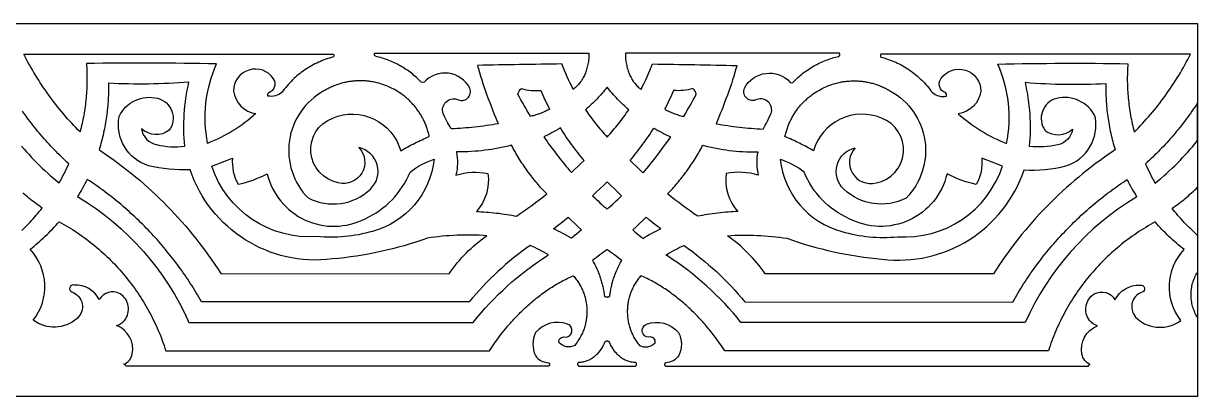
# Model space of a CAD drawing. Extents: x -604 to 604, y -95 to 95.
# Drawn here: x 3 to 604, y -95 to 95 of the extents above; entities that cross this region are included whole.
import ezdxf

# ---------------------------------------------------------------- set-up
doc = ezdxf.new("R2010")
doc.units = 0
doc.layers.get('0').update_dxf_attribs({"linetype": 'CONTINUOUS'})
doc.layers.add('LAYER_1', color=18, linetype='CONTINUOUS')

msp = doc.modelspace()

# ---------------------------------------------------------------- linework, layer by layer
msp.add_lwpolyline([(-603.57, 95.33), (603.55, 95.33), (603.55, -95.33), (-603.57, -95.33)], close=True)
at = {"layer": 'LAYER_1'}
for points in [[(122.28, 49.24, -0.088053), (97.58, 34.07, -0.155241), (102.1, 74.63, 0.01032), (35.64, 74.87), (35.71, 73.76), (35.77, 72.65), (35.82, 71.54), (35.86, 70.43), (35.89, 69.32), (35.9, 68.21), (35.9, 67.11), (35.89, 66), (35.87, 64.9), (35.84, 63.79), (35.8, 62.69), (35.75, 61.59), (35.68, 60.49), (35.61, 59.39), (35.52, 58.29), (35.42, 57.19), (35.31, 56.1), (35.19, 55), (35.06, 53.91), (34.91, 52.82), (34.76, 51.74), (34.59, 50.65), (34.42, 49.57), (34.23, 48.49), (34.03, 47.41), (33.82, 46.33), (33.6, 45.26), (33.37, 44.19), (33.13, 43.12), (32.88, 42.05), (32.61, 40.99), (32.34, 39.93), (31.25, 41.02), (30.18, 42.13), (29.12, 43.25), (28.07, 44.37), (27.03, 45.51), (26.01, 46.66), (24.99, 47.81), (23.99, 48.98), (23, 50.16), (22.02, 51.34), (21.05, 52.54), (20.1, 53.75), (19.15, 54.96), (18.22, 56.19), (17.3, 57.42), (16.39, 58.66), (15.5, 59.92), (14.62, 61.18), (13.74, 62.45), (12.89, 63.73), (12.04, 65.01), (11.21, 66.31), (10.39, 67.61), (9.58, 68.93), (8.79, 70.25), (8.01, 71.58), (7.24, 72.92), (6.48, 74.26), (5.74, 75.62), (5.01, 76.98), (4.3, 78.35), (3.6, 79.73), (161.88, 79.7, -0.292683), (161.88, 78.22), (160.9, 77.96), (159.93, 77.68), (158.97, 77.38), (158.01, 77.05), (157.06, 76.71), (156.12, 76.34), (155.19, 75.96), (154.26, 75.55), (153.35, 75.13), (152.44, 74.68), (151.55, 74.21), (150.66, 73.73), (149.79, 73.23), (148.93, 72.7), (148.08, 72.16), (147.24, 71.6), (146.41, 71.02), (145.59, 70.42), (144.79, 69.81), (144, 69.17), (143.22, 68.52), (142.46, 67.85), (141.71, 67.16), (140.97, 66.46), (140.25, 65.73), (139.55, 64.99), (138.86, 64.24), (138.18, 63.46), (137.52, 62.67), (136.88, 61.87), (136.26, 61.04), (135.65, 60.2, -0.243115), (128.35, 58.26, -0.267667), (128.79, 60.07, 0.508314), (131.26, 67.09, 0.742591), (110.77, 60.79, 0.333484)], [(284.49, 61.67), (283.67, 63.25), (282.87, 64.85), (282.1, 66.45), (281.35, 68.07), (280.62, 69.7), (279.92, 71.34), (279.24, 72.99), (278.59, 74.65, 0.001633), (235.53, 73.9), (235.77, 73.01), (236.01, 72.1), (236.54, 70.27), (237.1, 68.39), (237.69, 66.49), (238.32, 64.57), (238.97, 62.63), (239.64, 60.69), (240.34, 58.75), (241.05, 56.81), (241.76, 54.89), (242.49, 53), (243.22, 51.13), (243.95, 49.3), (244.67, 47.51), (245.38, 45.77), (246.08, 44.09), (244.6, 43.83), (243.11, 43.59), (241.61, 43.35), (240.12, 43.13), (238.63, 42.92), (237.13, 42.72), (235.63, 42.54), (234.13, 42.36), (232.63, 42.2), (231.12, 42.05), (229.62, 41.92), (228.11, 41.79), (226.61, 41.68), (225.1, 41.58), (223.59, 41.5), (222.08, 41.42), (221.5, 42.44), (220.94, 43.45), (220.41, 44.45), (219.9, 45.44), (218.91, 47.4), (217.94, 49.33, -0.607338), (225.24, 56.56, 0.711749), (231.6, 62.28, 0.521776), (208.21, 65.25, -0.215699), (206.81, 65.27), (206.2, 65.89), (205.59, 66.5), (204.97, 67.1), (204.34, 67.68), (203.7, 68.25), (203.05, 68.81), (202.39, 69.36), (201.72, 69.89), (201.04, 70.41), (200.36, 70.91), (199.66, 71.41), (198.96, 71.89), (198.24, 72.35), (197.53, 72.81), (196.8, 73.24), (196.06, 73.67), (195.32, 74.08), (194.57, 74.48), (193.81, 74.86), (193.05, 75.23), (192.28, 75.59), (191.5, 75.93), (190.72, 76.26), (189.93, 76.57), (189.14, 76.87), (188.34, 77.15), (187.53, 77.42), (186.72, 77.67), (185.91, 77.91), (185.08, 78.13), (184.26, 78.34), (183.43, 78.54), (183.33, 78.6), (183.23, 78.68), (183.15, 78.77), (183.07, 78.86), (183.01, 78.96), (182.95, 79.07), (182.91, 79.18), (182.87, 79.29), (182.85, 79.41), (182.84, 79.53), (182.85, 79.65), (182.86, 79.77), (182.89, 79.89), (182.93, 80), (182.98, 80.12), (183.05, 80.23), (292.51, 80.21), (292.5, 79.46), (292.47, 78.72), (292.43, 77.99), (292.37, 77.27), (292.3, 76.56), (292.2, 75.86), (292.09, 75.16), (291.97, 74.48), (291.83, 73.8), (291.67, 73.14), (291.5, 72.49), (291.31, 71.84), (291.11, 71.21), (290.89, 70.59), (290.66, 69.98), (290.41, 69.38), (290.15, 68.8), (289.87, 68.23), (289.57, 67.67), (289.27, 67.12), (288.94, 66.59), (288.61, 66.07), (288.26, 65.56), (287.89, 65.07), (287.51, 64.59), (287.12, 64.13), (286.72, 63.68), (286.3, 63.25), (285.87, 62.83), (285.42, 62.42), (284.96, 62.04)], [(319.11, 61.66), (319.93, 63.24), (320.73, 64.84), (321.5, 66.45), (322.25, 68.06), (322.98, 69.69), (323.68, 71.33), (324.36, 72.98), (325.02, 74.64, -0.001633), (368.07, 73.87), (367.84, 72.98), (367.59, 72.08), (367.07, 70.24), (366.51, 68.37), (365.91, 66.47), (365.29, 64.54), (364.63, 62.61), (363.96, 60.67), (363.26, 58.72), (362.55, 56.79), (361.83, 54.87), (361.11, 52.97), (360.38, 51.1), (359.65, 49.27), (358.93, 47.49), (358.21, 45.75), (357.51, 44.07), (359, 43.81), (360.49, 43.56), (361.98, 43.33), (363.47, 43.11), (364.97, 42.9), (366.46, 42.7), (367.96, 42.51), (369.46, 42.34), (370.97, 42.18), (372.47, 42.03), (373.97, 41.89), (375.48, 41.77), (376.98, 41.65), (378.49, 41.55), (380, 41.47), (381.51, 41.39), (382.1, 42.41), (382.65, 43.42), (383.18, 44.42), (383.69, 45.41), (384.68, 47.37), (385.66, 49.3, 0.607338), (378.36, 56.53, -0.711749), (372, 62.25, -0.521776), (395.39, 65.22, 0.215699), (396.8, 65.23), (397.4, 65.85), (398.01, 66.46), (398.63, 67.06), (399.26, 67.64), (399.9, 68.21), (400.55, 68.77), (401.21, 69.32), (401.88, 69.85), (402.56, 70.37), (403.25, 70.87), (403.94, 71.37), (404.65, 71.85), (405.36, 72.31), (406.08, 72.76), (406.81, 73.2), (407.54, 73.63), (408.29, 74.04), (409.04, 74.44), (409.79, 74.82), (410.56, 75.19), (411.33, 75.54), (412.1, 75.88), (412.89, 76.21), (413.68, 76.52), (414.47, 76.82), (415.27, 77.1), (416.08, 77.37), (416.89, 77.62), (417.7, 77.86), (418.52, 78.09), (419.35, 78.3), (420.18, 78.49), (420.28, 78.56), (420.38, 78.63), (420.46, 78.72), (420.54, 78.81), (420.6, 78.91), (420.66, 79.02), (420.7, 79.13), (420.73, 79.24), (420.75, 79.36), (420.76, 79.48), (420.76, 79.6), (420.75, 79.72), (420.72, 79.84), (420.68, 79.96), (420.63, 80.07), (420.56, 80.18), (311.1, 80.21), (311.11, 79.46), (311.13, 78.72), (311.18, 77.99), (311.24, 77.27), (311.31, 76.56), (311.4, 75.85), (311.51, 75.16), (311.64, 74.47), (311.78, 73.8), (311.93, 73.13), (312.1, 72.48), (312.29, 71.84), (312.49, 71.21), (312.71, 70.59), (312.95, 69.98), (313.19, 69.38), (313.46, 68.8), (313.74, 68.22), (314.03, 67.66), (314.34, 67.12), (314.66, 66.58), (314.99, 66.06), (315.34, 65.56), (315.71, 65.06), (316.09, 64.59), (316.48, 64.12), (316.88, 63.67), (317.3, 63.24), (317.74, 62.82), (318.18, 62.42), (318.64, 62.03)], [(481.31, 49.17, 0.088053), (506.01, 33.99, 0.155241), (501.51, 74.55, -0.01032), (567.96, 74.76), (567.89, 73.65), (567.83, 72.54), (567.78, 71.43), (567.74, 70.32), (567.72, 69.22), (567.7, 68.11), (567.7, 67), (567.71, 65.89), (567.73, 64.79), (567.76, 63.69), (567.8, 62.58), (567.85, 61.48), (567.92, 60.38), (567.99, 59.28), (568.08, 58.18), (568.18, 57.09), (568.29, 55.99), (568.41, 54.9), (568.54, 53.81), (568.68, 52.72), (568.84, 51.63), (569, 50.54), (569.18, 49.46), (569.37, 48.38), (569.56, 47.3), (569.77, 46.22), (569.99, 45.15), (570.22, 44.08), (570.46, 43.01), (570.72, 41.94), (570.98, 40.88), (571.25, 39.82), (572.34, 40.91), (573.41, 42.02), (574.47, 43.14), (575.52, 44.26), (576.56, 45.4), (577.59, 46.55), (578.6, 47.7), (579.6, 48.87), (580.6, 50.05), (581.58, 51.23), (582.55, 52.43), (583.5, 53.63), (584.45, 54.85), (585.38, 56.07), (586.3, 57.31), (587.21, 58.55), (588.1, 59.8), (588.98, 61.06), (589.86, 62.33), (590.71, 63.61), (591.56, 64.9), (592.39, 66.19), (593.21, 67.5), (594.02, 68.81), (594.82, 70.13), (595.6, 71.46), (596.37, 72.8), (597.12, 74.15), (597.86, 75.5), (598.59, 76.86), (599.31, 78.23), (600.01, 79.61), (441.73, 79.64, 0.292683), (441.73, 78.17), (442.7, 77.9), (443.68, 77.62), (444.64, 77.32), (445.6, 76.99), (446.55, 76.65), (447.49, 76.28), (448.42, 75.9), (449.34, 75.49), (450.26, 75.07), (451.16, 74.62), (452.06, 74.15), (452.94, 73.67), (453.81, 73.17), (454.68, 72.64), (455.53, 72.1), (456.37, 71.54), (457.2, 70.96), (458.01, 70.36), (458.81, 69.74), (459.6, 69.11), (460.38, 68.46), (461.14, 67.78), (461.89, 67.1), (462.63, 66.39), (463.35, 65.67), (464.05, 64.93), (464.74, 64.17), (465.42, 63.4), (466.08, 62.61), (466.72, 61.8), (467.34, 60.98), (467.95, 60.14, 0.243115), (475.25, 58.19, 0.267667), (474.81, 60, -0.508314), (472.34, 67.03, -0.742591), (492.83, 60.71, -0.333484)], [(148.97, 6.14, 0.318095), (180.77, 10.67, 0.600987), (174.94, 31.87, -0.753714), (164.33, 13.92, -0.761246), (161.53, 47.02, -0.448711), (196.28, 30.28), (197.17, 30.79), (198.06, 31.29), (198.95, 31.78), (199.85, 32.27), (200.75, 32.75), (201.66, 33.23), (202.57, 33.69), (203.48, 34.15), (204.39, 34.6), (205.31, 35.05), (206.23, 35.48), (207.16, 35.91), (208.09, 36.33), (209.02, 36.75), (209.95, 37.15), (210.89, 37.55), (210.76, 38.12), (210.63, 38.68), (210.48, 39.23), (210.33, 39.78), (210.18, 40.33), (210.01, 40.87), (209.84, 41.41), (209.66, 41.94), (209.47, 42.47), (209.27, 42.99), (209.07, 43.51), (208.86, 44.02), (208.64, 44.53), (208.41, 45.03), (208.18, 45.53), (207.94, 46.02), (207.7, 46.51), (207.45, 46.99), (207.19, 47.47), (206.92, 47.94), (206.65, 48.41), (206.37, 48.87), (206.08, 49.33), (205.79, 49.78), (205.5, 50.22), (205.19, 50.66), (204.88, 51.1), (204.57, 51.53), (204.25, 51.95), (203.92, 52.37), (203.59, 52.78), (203.25, 53.19), (202.9, 53.59), (202.55, 53.99), (202.2, 54.38), (201.84, 54.76), (201.47, 55.14), (201.1, 55.52), (200.73, 55.88), (200.35, 56.24), (199.96, 56.6), (199.57, 56.95), (199.18, 57.29), (198.78, 57.63), (198.37, 57.96), (197.96, 58.29), (197.55, 58.61), (197.13, 58.92), (196.29, 59.53), (195.42, 60.11), (194.54, 60.67), (193.65, 61.2), (192.74, 61.7), (191.82, 62.18), (190.88, 62.64), (189.94, 63.06), (188.98, 63.46), (188.01, 63.83), (187.03, 64.18), (186.04, 64.49), (185.04, 64.78), (184.03, 65.04), (183.01, 65.27), (181.99, 65.47), (181.48, 65.56), (180.96, 65.64), (180.44, 65.72), (179.92, 65.79), (179.4, 65.85), (178.88, 65.9), (178.36, 65.94), (177.84, 65.98), (177.31, 66.01), (176.79, 66.03), (176.26, 66.05), (175.74, 66.06), (175.21, 66.05), (174.68, 66.05), (174.15, 66.03), (173.63, 66.01), (173.1, 65.97), (172.57, 65.93), (172.04, 65.88), (171.51, 65.83), (170.98, 65.76), (170.45, 65.69), (169.92, 65.61), (169.39, 65.52), (168.86, 65.43), (168.34, 65.32), (167.81, 65.21), (167.28, 65.09), (166.76, 64.96), (166.23, 64.82), (165.71, 64.67), (165.18, 64.52), (164.66, 64.35), (164.14, 64.18), (163.62, 64), (163.1, 63.81), (162.58, 63.61), (162.06, 63.41), (161.55, 63.19), (161.03, 62.97), (160.52, 62.74), (160.01, 62.49), (159.5, 62.24), (158.99, 61.99), (158.49, 61.72), (157.99, 61.44), (157.49, 61.16), (156.99, 60.86, 0.497752)], [(104.25, -32.47), (221.03, -32.54, -0.089258), (240.25, -13.13, 0.056427), (209.96, -14.42, -0.064466), (161.27, -25.03, -0.357331), (88.61, 20.61, -0.073153), (67.28, 22.62, -0.380548), (52.34, 47.81, -0.357766), (72, 57.09, -0.529132), (77.95, 40.75, -0.362643), (63.82, 41.44, 0.317108), (71.44, 33.41, 0.087726), (85.84, 32.58, -0.079621), (88.02, 65.35, -0.033662), (46.87, 64.79), (46.89, 63.74), (46.9, 62.7), (46.9, 61.65), (46.88, 60.59), (46.86, 59.54), (46.82, 58.48), (46.78, 57.42), (46.72, 56.36), (46.66, 55.3), (46.58, 54.24), (46.49, 53.17), (46.39, 52.11), (46.28, 51.04), (46.16, 49.98), (46.02, 48.91), (45.88, 47.84), (45.73, 46.78), (45.56, 45.71), (45.39, 44.65), (45.2, 43.58), (45, 42.52), (44.79, 41.46), (44.57, 40.39), (44.34, 39.33), (44.1, 38.28), (43.85, 37.22), (43.59, 36.17), (43.31, 35.12), (43.03, 34.07), (42.73, 33.02), (42.43, 31.98), (42.11, 30.94), (43.04, 30.16, -0.104081)], [(262.67, 47.84), (261.82, 49.24), (260.99, 50.64), (260.17, 52.05), (259.35, 53.46), (258.55, 54.88), (257.76, 56.31), (256.98, 57.74), (256.21, 59.18, -0.196721), (258.01, 62.09, 0.100589), (267.84, 61.12), (268.37, 59.9), (268.91, 58.69), (269.46, 57.48), (270.02, 56.28), (270.6, 55.08), (271.18, 53.89), (271.78, 52.7), (272.39, 51.52), (271.82, 51.23), (271.26, 50.94), (270.68, 50.66), (270.11, 50.39), (269.53, 50.13), (268.94, 49.88), (268.35, 49.63), (267.76, 49.4), (267.16, 49.18), (266.55, 48.96), (265.95, 48.76), (265.34, 48.57), (264.72, 48.38), (264.1, 48.21), (263.48, 48.05), (262.86, 47.89)], [(340.93, 47.82), (341.77, 49.22), (342.61, 50.62), (343.43, 52.03), (344.24, 53.44), (345.05, 54.87), (345.84, 56.29), (346.62, 57.73), (347.39, 59.17, 0.196721), (345.59, 62.07, -0.100589), (335.76, 61.11), (335.23, 59.89), (334.69, 58.67), (334.14, 57.47), (333.58, 56.26), (333, 55.07), (332.42, 53.88), (331.82, 52.69), (331.21, 51.51), (331.77, 51.21), (332.34, 50.93), (332.91, 50.65), (333.49, 50.38), (334.07, 50.11), (334.66, 49.86), (335.25, 49.62), (335.84, 49.39), (336.44, 49.16), (337.04, 48.95), (337.65, 48.75), (338.26, 48.55), (338.87, 48.37), (339.49, 48.19), (340.11, 48.03), (340.74, 47.88)], [(499.32, -32.55), (382.54, -32.57, 0.089258), (363.32, -13.15, -0.056427), (393.61, -14.46, 0.064466), (442.3, -25.09, 0.357331), (514.97, 20.53, 0.073153), (536.3, 22.52, 0.380548), (551.26, 47.71, 0.357766), (531.6, 56.99, 0.529132), (525.65, 40.66, 0.362643), (539.77, 41.35, -0.317108), (532.15, 33.32, -0.087726), (517.75, 32.49, 0.079621), (515.58, 65.26, 0.033662), (556.73, 64.69), (556.71, 63.64), (556.7, 62.59), (556.7, 61.54), (556.72, 60.49), (556.74, 59.44), (556.77, 58.38), (556.82, 57.32), (556.88, 56.26), (556.94, 55.2), (557.02, 54.14), (557.11, 53.07), (557.21, 52.01), (557.32, 50.94), (557.44, 49.88), (557.57, 48.81), (557.71, 47.74), (557.87, 46.68), (558.03, 45.61), (558.21, 44.54), (558.39, 43.48), (558.59, 42.42), (558.8, 41.35), (559.02, 40.29), (559.25, 39.23), (559.49, 38.17), (559.74, 37.12), (560, 36.06), (560.28, 35.01), (560.56, 33.96), (560.86, 32.92), (561.16, 31.87), (561.48, 30.83), (560.55, 30.06, 0.104081)], [(454.6, 6.07, -0.318095), (422.81, 10.62, -0.600987), (428.65, 31.82, 0.753714), (439.25, 13.86, 0.761246), (442.07, 46.96, 0.448711), (407.31, 30.23), (406.42, 30.74), (405.53, 31.25), (404.63, 31.74), (403.74, 32.23), (402.84, 32.71), (401.93, 33.19), (401.02, 33.65), (400.11, 34.11), (399.2, 34.56), (398.28, 35.01), (397.36, 35.44), (396.43, 35.87), (395.5, 36.3), (394.57, 36.71), (393.64, 37.12), (392.7, 37.52), (392.83, 38.08), (392.96, 38.64), (393.11, 39.2), (393.26, 39.75), (393.42, 40.29), (393.58, 40.83), (393.76, 41.37), (393.94, 41.9), (394.13, 42.43), (394.32, 42.95), (394.53, 43.47), (394.74, 43.98), (394.95, 44.49), (395.18, 44.99), (395.41, 45.49), (395.65, 45.98), (395.9, 46.47), (396.15, 46.95), (396.41, 47.43), (396.67, 47.9), (396.95, 48.37), (397.23, 48.83), (397.51, 49.29), (397.8, 49.74), (398.1, 50.18), (398.4, 50.62), (398.71, 51.06), (399.03, 51.49), (399.35, 51.91), (399.68, 52.33), (400.01, 52.74), (400.35, 53.15), (400.69, 53.55), (401.04, 53.95), (401.4, 54.34), (401.76, 54.72), (402.12, 55.1), (402.49, 55.48), (402.87, 55.84), (403.25, 56.2), (403.64, 56.56), (404.03, 56.91), (404.42, 57.25), (404.82, 57.59), (405.23, 57.92), (405.63, 58.25), (406.05, 58.56), (406.47, 58.88), (407.31, 59.48), (408.18, 60.07), (409.06, 60.62), (409.95, 61.15), (410.86, 61.66), (411.78, 62.14), (412.72, 62.59), (413.66, 63.02), (414.62, 63.42), (415.59, 63.79), (416.58, 64.13), (417.57, 64.45), (418.57, 64.73), (419.57, 64.99), (420.59, 65.22), (421.61, 65.42), (422.13, 65.51), (422.64, 65.6), (423.16, 65.67), (423.68, 65.74), (424.2, 65.8), (424.72, 65.85), (425.24, 65.9), (425.76, 65.93), (426.29, 65.96), (426.81, 65.98), (427.34, 66), (427.86, 66.01), (428.39, 66), (428.92, 66), (429.45, 65.98), (429.98, 65.95), (430.5, 65.92), (431.03, 65.88), (431.56, 65.83), (432.09, 65.78), (432.62, 65.71), (433.15, 65.64), (433.68, 65.56), (434.21, 65.47), (434.74, 65.37), (435.27, 65.27), (435.79, 65.15), (436.32, 65.03), (436.85, 64.9), (437.37, 64.76), (437.9, 64.62), (438.42, 64.46), (438.94, 64.3), (439.46, 64.13), (439.99, 63.95), (440.5, 63.76), (441.02, 63.56), (441.54, 63.35), (442.05, 63.14), (442.57, 62.91), (443.08, 62.68), (443.59, 62.44), (444.1, 62.19), (444.61, 61.93), (445.11, 61.66), (445.61, 61.38), (446.11, 61.1), (446.61, 60.8, -0.497752)], [(234.93, -0.75), (236.09, -0.8), (237.31, -0.86), (238.57, -0.94), (239.87, -1.04), (241.19, -1.14), (242.54, -1.26), (243.9, -1.4), (245.26, -1.54), (246.62, -1.7), (247.97, -1.88), (249.3, -2.07), (250.61, -2.27), (251.88, -2.48), (253.11, -2.71), (254.29, -2.96), (255.42, -3.21), (257.39, -1.86), (259.36, -0.48), (261.32, 0.91), (263.27, 2.34), (265.2, 3.78), (267.13, 5.25), (269.03, 6.74), (270.93, 8.24), (270.31, 8.87), (269.69, 9.52), (269.06, 10.18), (268.44, 10.86), (267.81, 11.55), (267.19, 12.25), (266.57, 12.97), (265.95, 13.7), (265.33, 14.45), (264.71, 15.2), (264.1, 15.97), (263.49, 16.74), (262.88, 17.52), (262.28, 18.31), (261.68, 19.11), (261.09, 19.92), (260.51, 20.73), (259.94, 21.54), (259.37, 22.36), (258.81, 23.19), (258.26, 24.01), (257.72, 24.84), (257.18, 25.67), (256.66, 26.5), (256.15, 27.33), (255.66, 28.17), (255.17, 28.99), (254.7, 29.82), (254.24, 30.64), (253.79, 31.46), (253.36, 32.28), (252.94, 33.09), (251.19, 32.66), (249.46, 32.27), (247.75, 31.9), (246.06, 31.57), (244.38, 31.26), (242.7, 30.98), (241.02, 30.73), (239.33, 30.5), (237.62, 30.31), (235.9, 30.14), (234.14, 30), (232.36, 29.88), (230.54, 29.79), (228.67, 29.73), (226.76, 29.69), (224.78, 29.68, -0.103032), (224.53, 17.78, -0.131805), (240.86, 18.61, -0.225634)], [(368.65, -0.77), (367.48, -0.82), (366.27, -0.89), (365, -0.97), (363.71, -1.06), (362.38, -1.17), (361.04, -1.29), (359.68, -1.42), (358.32, -1.56), (356.95, -1.73), (355.6, -1.9), (354.27, -2.09), (352.97, -2.29), (351.69, -2.5), (350.46, -2.73), (349.28, -2.98), (348.16, -3.23), (346.18, -1.88), (344.21, -0.5), (342.26, 0.9), (340.31, 2.32), (338.37, 3.77), (336.45, 5.24), (334.54, 6.72), (332.65, 8.23), (333.27, 8.86), (333.89, 9.5), (334.52, 10.17), (335.14, 10.84), (335.77, 11.53), (336.39, 12.24), (337.01, 12.96), (337.64, 13.69), (338.26, 14.43), (338.87, 15.19), (339.49, 15.95), (340.1, 16.72), (340.7, 17.51), (341.3, 18.3), (341.9, 19.1), (342.49, 19.9), (343.07, 20.71), (343.65, 21.53), (344.22, 22.35), (344.78, 23.17), (345.33, 24), (345.87, 24.83), (346.4, 25.66), (346.92, 26.49), (347.43, 27.32), (347.93, 28.15), (348.42, 28.98), (348.89, 29.8), (349.35, 30.62), (349.8, 31.44), (350.23, 32.26), (350.65, 33.07), (352.4, 32.64), (354.13, 32.25), (355.84, 31.88), (357.53, 31.55), (359.21, 31.24), (360.89, 30.96), (362.57, 30.7), (364.26, 30.48), (365.97, 30.28), (367.69, 30.11), (369.44, 29.97), (371.23, 29.85), (373.05, 29.76), (374.92, 29.7), (376.83, 29.66), (378.8, 29.65, 0.103032), (379.05, 17.75, 0.131805), (362.72, 18.59, 0.225634)], [(99.71, 22.45), (110.31, 26.55, 0.157987), (113.12, 13.14, 0.069811), (128.04, 18.55, 0.487376), (178.04, -4.44, 0.191863), (201.03, 19.35, -0.087587), (213.31, 25.93, -0.31004), (181.81, -10.93, -0.09494), (153.43, -13.61, -0.343459)], [(503.88, 22.37), (493.28, 26.48, -0.157987), (490.46, 13.07, -0.069811), (475.54, 18.48, -0.487376), (425.54, -4.49, -0.191863), (402.56, 19.31, 0.087587), (390.27, 25.89, 0.31004), (421.76, -10.97, 0.09494), (450.15, -13.67, 0.343459)], [(88.02, -57.47), (233.34, -57.47, -0.083442), (270.99, -23.48), (271.53, -23.14), (271.75, -22.99), (270.64, -22.3), (269.51, -21.63), (268.37, -20.99), (267.22, -20.37), (266.05, -19.77), (264.87, -19.2), (263.68, -18.65), (262.48, -18.12, 0.06817), (231.33, -46.98), (94.41, -46.95), (93.75, -45.78), (93.07, -44.6), (92.39, -43.44), (91.7, -42.28), (91, -41.12), (90.29, -39.97), (89.58, -38.83), (88.85, -37.69), (88.12, -36.55), (87.38, -35.43), (86.62, -34.3), (85.86, -33.19), (85.1, -32.08), (84.32, -30.97), (83.53, -29.87), (82.74, -28.78), (81.94, -27.69), (81.13, -26.61), (80.31, -25.54), (79.49, -24.47), (78.65, -23.41), (77.81, -22.35), (76.96, -21.3), (76.1, -20.26), (75.24, -19.22), (74.36, -18.19), (73.48, -17.17), (72.59, -16.15), (71.7, -15.14), (70.8, -14.13), (69.88, -13.14), (68.97, -12.15), (68.04, -11.16), (67.11, -10.19), (66.17, -9.22), (65.22, -8.25), (64.27, -7.3), (63.3, -6.35), (62.34, -5.41), (61.36, -4.47), (60.38, -3.54), (59.39, -2.62), (58.39, -1.71), (57.39, -0.81), (56.38, 0.09), (55.36, 0.98), (54.34, 1.86), (53.31, 2.74), (52.27, 3.61), (51.23, 4.47), (50.18, 5.32), (49.13, 6.16), (48.07, 7), (47, 7.83), (45.93, 8.65), (44.85, 9.46), (43.76, 10.26), (42.67, 11.06), (41.57, 11.85), (40.47, 12.63), (39.36, 13.4), (38.24, 14.16), (37.12, 14.92), (36, 15.66), (35.43, 14.54), (34.85, 13.43), (34.26, 12.32), (33.66, 11.22), (33.04, 10.12), (32.41, 9.04), (31.76, 7.96), (31.1, 6.88), (31.59, 6.55, -0.153323)], [(515.53, -57.55), (370.21, -57.5, 0.083442), (332.58, -23.49), (332.03, -23.15), (331.82, -23), (332.93, -22.31), (334.06, -21.64), (335.2, -21), (336.35, -20.38), (337.52, -19.78), (338.7, -19.21), (339.89, -18.66), (341.09, -18.14, -0.06817), (372.23, -47.01), (509.15, -47.04), (509.81, -45.86), (510.48, -44.69), (511.17, -43.52), (511.86, -42.36), (512.56, -41.21), (513.27, -40.06), (513.98, -38.91), (514.71, -37.77), (515.44, -36.64), (516.19, -35.51), (516.94, -34.39), (517.7, -33.27), (518.47, -32.16), (519.24, -31.06), (520.03, -29.96), (520.82, -28.87), (521.63, -27.78), (522.44, -26.7), (523.25, -25.63), (524.08, -24.56), (524.91, -23.5), (525.76, -22.44), (526.61, -21.39), (527.47, -20.35), (528.33, -19.31), (529.2, -18.28), (530.09, -17.26), (530.97, -16.24), (531.87, -15.23), (532.77, -14.23), (533.69, -13.23), (534.6, -12.24), (535.53, -11.26), (536.46, -10.28), (537.4, -9.31), (538.35, -8.35), (539.31, -7.39), (540.27, -6.44), (541.24, -5.5), (542.21, -4.57), (543.2, -3.64), (544.19, -2.72), (545.18, -1.81), (546.19, -0.9), (547.2, -0.01), (548.21, 0.88), (549.24, 1.76), (550.27, 2.64), (551.3, 3.51), (552.35, 4.37), (553.39, 5.22), (554.45, 6.06), (555.51, 6.9), (556.58, 7.72), (557.65, 8.54), (558.73, 9.36), (559.82, 10.16), (560.91, 10.96), (562.01, 11.74), (563.11, 12.52), (564.22, 13.29), (565.34, 14.06), (566.46, 14.81), (567.59, 15.56), (568.15, 14.43), (568.73, 13.32), (569.32, 12.21), (569.92, 11.11), (570.54, 10.02), (571.17, 8.93), (571.82, 7.85), (572.48, 6.78), (571.99, 6.45, 0.153323)], [(284.45, -33.59), (284.86, -34.06), (285.27, -34.54), (285.66, -35.03), (286.04, -35.53), (286.41, -36.03), (286.76, -36.54), (287.1, -37.05), (287.43, -37.57), (287.74, -38.09), (288.04, -38.63), (288.33, -39.16), (288.61, -39.7), (288.88, -40.25), (289.13, -40.8), (289.37, -41.36), (289.59, -41.92), (289.8, -42.48), (290, -43.05), (290.19, -43.62), (290.37, -44.19), (290.53, -44.77), (290.68, -45.35), (290.81, -45.93), (290.93, -46.51), (291.04, -47.1), (291.14, -47.69), (291.23, -48.28), (291.3, -48.87), (291.36, -49.46), (291.4, -50.06), (291.43, -50.65), (291.45, -51.24), (291.46, -51.84), (291.45, -52.44), (291.43, -53.03), (291.4, -53.63), (291.36, -54.22), (291.3, -54.81), (291.23, -55.41), (291.14, -56), (291.05, -56.59), (290.94, -57.18), (290.81, -57.76), (290.68, -58.35), (290.53, -58.93), (290.37, -59.51), (290.19, -60.08), (290, -60.65), (289.8, -61.22), (289.59, -61.79), (289.36, -62.35), (289.12, -62.91), (288.87, -63.46), (288.6, -64.01), (288.32, -64.56), (288.03, -65.1), (287.72, -65.64), (287.4, -66.16), (287.07, -66.69), (286.73, -67.21), (286.37, -67.72), (286, -68.23), (285.61, -68.73), (285.21, -69.22, -0.333728), (277.26, -67.83, -0.628815), (280.36, -65.06, 0.827451), (281.61, -58.31, 0.313283), (265.19, -62.62, 0.226861), (265.13, -74.38, 0.240748), (271.88, -78.04), (272, -78.12), (272.1, -78.22), (272.18, -78.32), (272.25, -78.43), (272.3, -78.55), (272.34, -78.67), (272.36, -78.79), (272.37, -78.92), (272.37, -79.04), (272.35, -79.16), (272.31, -79.28), (272.26, -79.4), (272.2, -79.51), (272.13, -79.61), (272.04, -79.7), (271.95, -79.79), (55.8, -79.74, 0.287509), (54.79, -78.87, 0.244485), (59.05, -73.56, 0.365897), (51.05, -59.11, 0.148033), (55.11, -56.4, 0.443545), (52.78, -42.78, 0.40543), (42.15, -45.76, 0.295904), (29.3, -38.34, 0.950178), (28.2, -41.89, -0.580854), (30.85, -55.4, -0.356499), (8.45, -56.31, 0.369196), (6.82, -20.09), (7.83, -19.3), (8.82, -18.49), (9.81, -17.67), (10.78, -16.84), (11.75, -16), (12.7, -15.15), (13.65, -14.28), (14.58, -13.4), (15.5, -12.52), (16.41, -11.62), (17.31, -10.71), (18.2, -9.78), (19.07, -8.85), (19.94, -7.91), (20.79, -6.96), (21.63, -5.99), (22.85, -6.66), (24.06, -7.34), (25.25, -8.04), (26.44, -8.75), (27.62, -9.47), (28.78, -10.21), (29.94, -10.96), (31.09, -11.72), (32.22, -12.5), (33.35, -13.29), (34.46, -14.09), (35.57, -14.91), (36.66, -15.74), (37.75, -16.58), (38.82, -17.43), (39.88, -18.29), (40.93, -19.17), (41.97, -20.06), (43, -20.96), (44.02, -21.87), (45.02, -22.8), (46.02, -23.73), (47, -24.68), (47.97, -25.64), (48.93, -26.61), (49.88, -27.59), (50.82, -28.58), (51.74, -29.58), (52.65, -30.59), (53.55, -31.62), (54.44, -32.65), (55.31, -33.7), (56.17, -34.75), (57.02, -35.82), (57.86, -36.89), (58.68, -37.98), (59.5, -39.07), (60.29, -40.18), (61.08, -41.29), (61.85, -42.42), (62.61, -43.55), (63.36, -44.69), (64.09, -45.85), (64.81, -47.01), (65.51, -48.18), (66.2, -49.36), (66.88, -50.54), (67.55, -51.74), (68.2, -52.94), (68.83, -54.16), (69.45, -55.38), (70.06, -56.61), (70.65, -57.85), (71.23, -59.09), (71.79, -60.34), (72.34, -61.6), (72.88, -62.87), (73.4, -64.15), (73.9, -65.43), (74.39, -66.72), (74.87, -68.02), (75.33, -69.32), (75.77, -70.64), (76.2, -71.95), (241.64, -71.99), (242.66, -70.42), (243.71, -68.88), (244.78, -67.34), (245.88, -65.83), (247, -64.33), (248.14, -62.86), (249.3, -61.4), (249.89, -60.68), (250.49, -59.96), (251.09, -59.25), (251.7, -58.54), (252.31, -57.84), (252.93, -57.15), (253.55, -56.46), (254.18, -55.77), (254.81, -55.1), (255.45, -54.43), (256.09, -53.76), (256.74, -53.1), (257.39, -52.45), (258.05, -51.8), (258.71, -51.16), (259.38, -50.53), (260.05, -49.9), (260.73, -49.28), (261.41, -48.66), (262.09, -48.06), (262.78, -47.46), (263.48, -46.87), (264.17, -46.28), (264.88, -45.7), (265.58, -45.13), (266.29, -44.57), (267.01, -44.02), (267.73, -43.47), (268.45, -42.93), (269.18, -42.4), (269.91, -41.87), (270.64, -41.36), (271.38, -40.85), (272.12, -40.35), (272.87, -39.86), (273.62, -39.38), (274.37, -38.91), (275.13, -38.44), (275.89, -37.99), (276.65, -37.54), (277.41, -37.1), (278.18, -36.67), (278.96, -36.26), (279.73, -35.85), (280.51, -35.45), (281.29, -35.06), (282.08, -34.67), (282.86, -34.3), (283.65, -33.94)], [(319.12, -33.6), (318.7, -34.07), (318.29, -34.55), (317.9, -35.04), (317.52, -35.53), (317.16, -36.03), (316.8, -36.54), (316.46, -37.06), (316.13, -37.57), (315.82, -38.1), (315.52, -38.63), (315.23, -39.17), (314.95, -39.71), (314.68, -40.25), (314.43, -40.81), (314.19, -41.36), (313.97, -41.92), (313.76, -42.48), (313.55, -43.05), (313.37, -43.62), (313.19, -44.19), (313.03, -44.77), (312.88, -45.35), (312.75, -45.93), (312.62, -46.52), (312.51, -47.1), (312.42, -47.69), (312.33, -48.28), (312.26, -48.87), (312.2, -49.47), (312.16, -50.06), (312.12, -50.65), (312.1, -51.25), (312.1, -51.84), (312.1, -52.44), (312.12, -53.04), (312.15, -53.63), (312.2, -54.22), (312.25, -54.82), (312.33, -55.41), (312.41, -56), (312.51, -56.59), (312.62, -57.18), (312.74, -57.77), (312.87, -58.35), (313.02, -58.93), (313.18, -59.51), (313.36, -60.09), (313.55, -60.66), (313.75, -61.23), (313.96, -61.79), (314.19, -62.36), (314.43, -62.92), (314.68, -63.47), (314.95, -64.02), (315.23, -64.57), (315.52, -65.11), (315.83, -65.64), (316.15, -66.17), (316.48, -66.69), (316.82, -67.21), (317.18, -67.73), (317.55, -68.23), (317.94, -68.73), (318.33, -69.23, 0.333728), (326.29, -67.84, 0.628815), (323.19, -65.07, -0.827451), (321.94, -58.32, -0.313283), (338.36, -62.63, -0.226861), (338.42, -74.4, -0.240748), (331.66, -78.05), (331.55, -78.14), (331.45, -78.23), (331.36, -78.33), (331.3, -78.45), (331.24, -78.56), (331.2, -78.68), (331.18, -78.8), (331.17, -78.93), (331.18, -79.05), (331.2, -79.18), (331.23, -79.3), (331.28, -79.41), (331.34, -79.52), (331.41, -79.62), (331.5, -79.72), (331.6, -79.8), (547.74, -79.84, -0.287509), (548.75, -78.97, -0.244485), (544.49, -73.66, -0.365897), (552.51, -59.21, -0.148033), (548.45, -56.5, -0.443545), (550.78, -42.88, -0.40543), (561.41, -45.87, -0.295904), (574.26, -38.45, -0.950178), (575.36, -41.99, 0.580854), (572.7, -55.51, 0.356499), (595.11, -56.43, -0.369196), (596.75, -20.21), (595.74, -19.42), (594.75, -18.61), (593.76, -17.79), (592.78, -16.96), (591.82, -16.12), (590.87, -15.26), (589.92, -14.4), (588.99, -13.52), (588.07, -12.63), (587.16, -11.73), (586.26, -10.82), (585.37, -9.9), (584.5, -8.96), (583.63, -8.02), (582.78, -7.07), (581.94, -6.1), (580.72, -6.77), (579.52, -7.45), (578.32, -8.15), (577.13, -8.86), (575.96, -9.58), (574.79, -10.32), (573.63, -11.07), (572.49, -11.83), (571.35, -12.61), (570.22, -13.4), (569.11, -14.2), (568, -15.01), (566.91, -15.84), (565.82, -16.68), (564.75, -17.53), (563.69, -18.4), (562.64, -19.27), (561.6, -20.16), (560.57, -21.06), (559.55, -21.97), (558.54, -22.9), (557.55, -23.83), (556.56, -24.78), (555.59, -25.74), (554.63, -26.71), (553.69, -27.69), (552.75, -28.68), (551.82, -29.68), (550.91, -30.69), (550.01, -31.72), (549.13, -32.75), (548.25, -33.8), (547.39, -34.85), (546.54, -35.92), (545.7, -36.99), (544.88, -38.08), (544.06, -39.17), (543.27, -40.28), (542.48, -41.39), (541.71, -42.51), (540.95, -43.65), (540.2, -44.79), (539.47, -45.94), (538.75, -47.1), (538.04, -48.27), (537.35, -49.45), (536.67, -50.64), (536.01, -51.83), (535.36, -53.04), (534.72, -54.25), (534.1, -55.47), (533.49, -56.7), (532.9, -57.94), (532.32, -59.18), (531.76, -60.44), (531.21, -61.7), (530.67, -62.96), (530.15, -64.24), (529.65, -65.52), (529.16, -66.81), (528.68, -68.11), (528.22, -69.41), (527.78, -70.73), (527.35, -72.04), (361.91, -72.01), (360.88, -70.45), (359.84, -68.9), (358.77, -67.37), (357.67, -65.85), (356.55, -64.36), (355.41, -62.88), (354.25, -61.42), (353.66, -60.7), (353.06, -59.98), (352.46, -59.27), (351.86, -58.56), (351.24, -57.86), (350.63, -57.17), (350, -56.48), (349.38, -55.79), (348.74, -55.12), (348.11, -54.44), (347.46, -53.78), (346.82, -53.12), (346.16, -52.46), (345.51, -51.82), (344.84, -51.18), (344.18, -50.54), (343.51, -49.92), (342.83, -49.29), (342.15, -48.68), (341.46, -48.07), (340.78, -47.47), (340.08, -46.88), (339.38, -46.3), (338.68, -45.72), (337.97, -45.15), (337.26, -44.58), (336.55, -44.03), (335.83, -43.48), (335.11, -42.94), (334.38, -42.41), (333.65, -41.89), (332.92, -41.37), (332.18, -40.86), (331.44, -40.36), (330.69, -39.87), (329.94, -39.39), (329.19, -38.92), (328.43, -38.45), (327.68, -38), (326.91, -37.55), (326.15, -37.11), (325.38, -36.68), (324.61, -36.26), (323.83, -35.85), (323.05, -35.45), (322.27, -35.06), (321.49, -34.68), (320.7, -34.31), (319.91, -33.95)]]:
    msp.add_lwpolyline(points, format="xyb", close=True, dxfattribs=at)
for points in [[(301.8, 37.22), (302.54, 38.04), (303.27, 38.87), (304, 39.71), (304.73, 40.55), (305.45, 41.41), (306.17, 42.28), (306.88, 43.15), (307.58, 44.03), (308.27, 44.91), (308.96, 45.81), (309.63, 46.7), (310.3, 47.6), (310.95, 48.51), (311.59, 49.41), (312.23, 50.32), (312.84, 51.23), (312.1, 51.89), (311.36, 52.55), (310.63, 53.23), (309.9, 53.91), (309.19, 54.6), (308.48, 55.3), (307.77, 56.01), (307.08, 56.73), (306.39, 57.45), (305.71, 58.19), (305.04, 58.93), (304.38, 59.68), (303.72, 60.44), (303.07, 61.2), (302.43, 61.98), (301.8, 62.76), (301.17, 61.98), (300.53, 61.2), (299.88, 60.44), (299.22, 59.68), (298.56, 58.93), (297.89, 58.19), (297.21, 57.45), (296.52, 56.73), (295.82, 56.01), (295.12, 55.3), (294.41, 54.6), (293.69, 53.91), (292.97, 53.23), (292.24, 52.56), (291.5, 51.89), (290.75, 51.23), (291.37, 50.32), (292, 49.42), (292.64, 48.51), (293.3, 47.61), (293.96, 46.7), (294.64, 45.81), (295.32, 44.92), (296.02, 44.03), (296.72, 43.15), (297.42, 42.28), (298.14, 41.41), (298.86, 40.55), (299.59, 39.71), (300.32, 38.87), (301.06, 38.04)], [(603.6, 54.69), (602.89, 53.62), (602.17, 52.55), (601.44, 51.49), (600.71, 50.44), (599.97, 49.39), (599.22, 48.34), (598.46, 47.31), (597.69, 46.28), (596.92, 45.25), (596.13, 44.24), (595.34, 43.22), (594.54, 42.22), (593.74, 41.22), (592.92, 40.23), (592.1, 39.24), (591.27, 38.26), (590.44, 37.29), (589.59, 36.32), (588.74, 35.36), (587.88, 34.41), (587.01, 33.47), (586.14, 32.53), (585.25, 31.59), (584.36, 30.67), (583.47, 29.75), (582.56, 28.84), (581.65, 27.94), (580.73, 27.04), (579.81, 26.15), (578.87, 25.27), (577.93, 24.39), (576.99, 23.52), (577.55, 22.28), (578.13, 21.04), (578.72, 19.81), (579.33, 18.58), (579.95, 17.36), (580.58, 16.14), (581.23, 14.93), (581.89, 13.72), (583.38, 14.93), (584.85, 16.17), (586.3, 17.42), (587.74, 18.7), (589.16, 19.99), (590.56, 21.31), (591.95, 22.64), (593.32, 23.99), (594.67, 25.37), (596, 26.76), (597.31, 28.17), (598.61, 29.6), (599.88, 31.05), (601.14, 32.52), (602.38, 34), (603.59, 35.5)], [(277.89, 41.91), (276.86, 41.3), (275.82, 40.71), (274.77, 40.13), (273.71, 39.56), (272.65, 39.01), (271.57, 38.47), (270.49, 37.95), (269.41, 37.44), (270.23, 36.25), (271.06, 35.07), (271.9, 33.89), (272.75, 32.72), (273.6, 31.55), (274.47, 30.39), (275.34, 29.23), (276.22, 28.08), (277.1, 26.94), (277.99, 25.8), (278.9, 24.67), (279.8, 23.54), (280.72, 22.42), (281.64, 21.3), (282.57, 20.19), (283.51, 19.09), (285.16, 20.63), (286.8, 22.19), (288.42, 23.77), (290.03, 25.35), (289.2, 26.34), (288.38, 27.33), (287.57, 28.32), (286.76, 29.33), (285.97, 30.34), (285.19, 31.36), (284.42, 32.38), (283.65, 33.42), (282.9, 34.45), (282.15, 35.5), (281.42, 36.55), (280.69, 37.61), (279.98, 38.68), (279.27, 39.75), (278.58, 40.82)], [(325.7, 41.9), (326.73, 41.29), (327.77, 40.7), (328.82, 40.12), (329.88, 39.55), (330.94, 39), (332.02, 38.46), (333.1, 37.94), (334.18, 37.43), (333.36, 36.24), (332.53, 35.06), (331.69, 33.88), (330.84, 32.71), (329.98, 31.54), (329.12, 30.38), (328.25, 29.22), (327.37, 28.07), (326.49, 26.93), (325.59, 25.79), (324.69, 24.66), (323.78, 23.53), (322.87, 22.41), (321.94, 21.29), (321.01, 20.19), (320.07, 19.08), (318.42, 20.63), (316.78, 22.19), (315.16, 23.76), (313.56, 25.35), (314.39, 26.33), (315.21, 27.32), (316.02, 28.32), (316.82, 29.32), (317.62, 30.33), (318.4, 31.35), (319.17, 32.38), (319.94, 33.41), (320.69, 34.45), (321.44, 35.49), (322.17, 36.54), (322.9, 37.6), (323.61, 38.67), (324.32, 39.74), (325.01, 40.82)], [(301.79, 0.47), (302.66, 1.22), (303.57, 2.02), (304.51, 2.85), (305.46, 3.71), (306.42, 4.6), (307.37, 5.49), (308.3, 6.39), (309.2, 7.29), (307.37, 9.02), (305.54, 10.78), (303.69, 12.55), (301.79, 14.34), (299.89, 12.55), (298.04, 10.78), (296.21, 9.03), (294.38, 7.29), (295.28, 6.4), (296.21, 5.5), (297.16, 4.6), (298.12, 3.72), (299.07, 2.85), (300.01, 2.02), (300.92, 1.22)], [(603.58, -12.95), (602.7, -12.16), (601.82, -11.35), (600.96, -10.53), (600.1, -9.71), (599.26, -8.87), (598.42, -8.03), (597.6, -7.18), (596.78, -6.32), (595.97, -5.44), (595.18, -4.56), (594.39, -3.68), (593.61, -2.78), (592.84, -1.87), (592.08, -0.96), (591.34, -0.03), (590.6, 0.9), (591.47, 1.49), (592.33, 2.1), (593.19, 2.72), (594.04, 3.34), (594.87, 3.98), (595.71, 4.63), (596.53, 5.28), (597.35, 5.95), (598.15, 6.63), (598.95, 7.31), (599.75, 8.01), (600.53, 8.72), (601.3, 9.43), (602.07, 10.15), (602.83, 10.89), (603.57, 11.63)], [(274.38, -9.62), (276.28, -8.17), (278.17, -6.69), (280.04, -5.2), (281.9, -3.69), (283.57, -5.34), (285.26, -6.97), (286.97, -8.59), (288.7, -10.18), (287.4, -11.25), (286.11, -12.32), (284.84, -13.39), (284.21, -13.93), (283.6, -14.48), (282.5, -13.83), (281.39, -13.19), (280.25, -12.56), (279.1, -11.95), (277.94, -11.35), (276.76, -10.76), (275.58, -10.18)], [(329.19, -9.64), (327.29, -8.18), (325.4, -6.7), (323.53, -5.21), (321.67, -3.69), (320, -5.35), (318.31, -6.98), (316.6, -8.59), (314.87, -10.19), (316.17, -11.26), (317.46, -12.33), (318.73, -13.4), (319.36, -13.94), (319.97, -14.49), (321.07, -13.84), (322.18, -13.2), (323.32, -12.57), (324.47, -11.96), (325.63, -11.36), (326.81, -10.77), (327.99, -10.19)], [(301.78, -44.48), (302.03, -44.45), (302.25, -44.41), (302.46, -44.37), (302.65, -44.31), (302.81, -44.25), (302.96, -44.19), (303.08, -44.11), (303.18, -44.04), (303.25, -43.42), (303.32, -42.81), (303.41, -42.2), (303.51, -41.59), (303.61, -40.98), (303.72, -40.38), (303.85, -39.77), (303.98, -39.17), (304.12, -38.58), (304.26, -37.98), (304.42, -37.39), (304.58, -36.81), (304.75, -36.22), (304.93, -35.64), (305.11, -35.06), (305.3, -34.49), (305.5, -33.92), (305.71, -33.35), (305.92, -32.79), (306.14, -32.23), (306.6, -31.12), (307.09, -30.03), (307.6, -28.95), (308.13, -27.89), (308.69, -26.85), (309.26, -25.83), (308.37, -25.13), (307.43, -24.42), (305.49, -22.99), (304.51, -22.27), (303.56, -21.56), (302.65, -20.85), (302.21, -20.5), (301.78, -20.14), (301.36, -20.49), (300.92, -20.85), (300, -21.56), (299.05, -22.27), (298.08, -22.99), (296.14, -24.42), (295.2, -25.13), (294.3, -25.83), (294.88, -26.85), (295.43, -27.89), (295.96, -28.95), (296.47, -30.02), (296.96, -31.12), (297.19, -31.67), (297.42, -32.22), (297.64, -32.78), (297.85, -33.35), (298.06, -33.92), (298.26, -34.49), (298.45, -35.06), (298.63, -35.64), (298.81, -36.22), (298.98, -36.81), (299.14, -37.39), (299.3, -37.98), (299.44, -38.58), (299.58, -39.17), (299.71, -39.77), (299.83, -40.37), (299.95, -40.98), (300.05, -41.59), (300.15, -42.19), (300.23, -42.81), (300.31, -43.42), (300.38, -44.04), (300.48, -44.11), (300.6, -44.19), (300.74, -44.25), (300.91, -44.31), (301.1, -44.37), (301.31, -44.41), (301.53, -44.45)], [(603.57, -54.88), (603.17, -54.21), (602.8, -53.53), (602.46, -52.84), (602.14, -52.14), (601.84, -51.44), (601.57, -50.73), (601.33, -50.01), (601.11, -49.28), (600.92, -48.55), (600.75, -47.81), (600.61, -47.07), (600.5, -46.33), (600.41, -45.58), (600.35, -44.83), (600.31, -44.09), (600.29, -43.34), (600.31, -42.59), (600.35, -41.84), (600.41, -41.09), (600.5, -40.34), (600.61, -39.6), (600.76, -38.86), (600.92, -38.12), (601.11, -37.39), (601.33, -36.67), (601.57, -35.95), (601.84, -35.24), (602.14, -34.53), (602.46, -33.84), (602.8, -33.15), (603.17, -32.47), (603.57, -31.8)], [(301.77, -79.79), (315.84, -79.78), (315.94, -79.79), (316.04, -79.78), (316.13, -79.77), (316.21, -79.74), (316.3, -79.71), (316.37, -79.68), (316.51, -79.59), (316.62, -79.48), (316.72, -79.35), (316.79, -79.21), (316.84, -79.06), (316.86, -78.91), (316.87, -78.75), (316.84, -78.6), (316.8, -78.45), (316.73, -78.31), (316.68, -78.24), (316.63, -78.18), (316.57, -78.12), (316.51, -78.07), (316.43, -78.02), (316.36, -77.98), (315.78, -77.95), (315.21, -77.9), (314.66, -77.83), (314.12, -77.74), (313.59, -77.63), (313.07, -77.49), (312.56, -77.34), (312.06, -77.17), (311.57, -76.98), (311.1, -76.77), (310.63, -76.54), (310.17, -76.29), (309.73, -76.02), (309.29, -75.73), (308.87, -75.43), (308.45, -75.1), (308.04, -74.76), (307.65, -74.41), (307.26, -74.03), (306.88, -73.64), (306.51, -73.23), (306.15, -72.81), (305.8, -72.36), (305.46, -71.91), (305.13, -71.43), (304.8, -70.95), (304.48, -70.44), (304.18, -69.92), (303.88, -69.39), (303.59, -68.84), (303.3, -68.28), (303.03, -67.7), (302.98, -67.61), (302.93, -67.53), (302.87, -67.45), (302.81, -67.39), (302.74, -67.33), (302.66, -67.28), (302.51, -67.19), (302.34, -67.13), (302.16, -67.1), (301.97, -67.08), (301.77, -67.09), (301.58, -67.08), (301.39, -67.1), (301.21, -67.13), (301.04, -67.19), (300.96, -67.23), (300.88, -67.28), (300.81, -67.33), (300.74, -67.39), (300.68, -67.45), (300.62, -67.53), (300.57, -67.61), (300.52, -67.7), (300.25, -68.28), (299.96, -68.84), (299.67, -69.39), (299.37, -69.92), (299.06, -70.44), (298.75, -70.94), (298.42, -71.43), (298.09, -71.91), (297.75, -72.36), (297.4, -72.8), (297.04, -73.23), (296.67, -73.64), (296.29, -74.03), (295.9, -74.4), (295.5, -74.76), (295.1, -75.1), (294.68, -75.42), (294.25, -75.73), (293.82, -76.01), (293.37, -76.28), (292.92, -76.53), (292.45, -76.76), (291.97, -76.97), (291.48, -77.17), (290.99, -77.34), (290.48, -77.49), (289.96, -77.62), (289.43, -77.73), (288.88, -77.83), (288.33, -77.9), (287.77, -77.95), (287.19, -77.97), (287.11, -78.02), (287.04, -78.06), (286.97, -78.12), (286.91, -78.17), (286.82, -78.3), (286.75, -78.44), (286.7, -78.59), (286.68, -78.75), (286.68, -78.9), (286.71, -79.06), (286.76, -79.21), (286.83, -79.35), (286.92, -79.47), (287.04, -79.58), (287.1, -79.63), (287.17, -79.67), (287.25, -79.71), (287.33, -79.74), (287.41, -79.76), (287.5, -79.77), (287.6, -79.78), (287.7, -79.78)]]:
    msp.add_lwpolyline(points, close=True, dxfattribs=at)
for points in [[(2.45, 32.63), (3.7, 31.17), (4.98, 29.72), (6.27, 28.29), (7.59, 26.88), (8.92, 25.49), (10.27, 24.11), (11.63, 22.76), (13.02, 21.42), (14.42, 20.11), (15.84, 18.81), (17.28, 17.54), (18.73, 16.28), (20.21, 15.05), (21.69, 13.83), (22.35, 15.04), (23, 16.25), (23.63, 17.47), (24.26, 18.69), (24.86, 19.92), (25.46, 21.15), (26.04, 22.39), (26.6, 23.63), (25.65, 24.5), (24.71, 25.38), (23.78, 26.26), (22.85, 27.15), (21.94, 28.05), (21.02, 28.95), (20.12, 29.86), (19.22, 30.78), (18.33, 31.71), (17.45, 32.64), (16.58, 33.58), (15.71, 34.53), (14.85, 35.48), (14, 36.44), (13.16, 37.4), (12.32, 38.38), (11.49, 39.36), (10.67, 40.34), (9.85, 41.34), (9.05, 42.34), (8.25, 43.34), (7.46, 44.35), (6.68, 45.37), (5.9, 46.4), (5.14, 47.43), (4.38, 48.46), (3.63, 49.51), (2.89, 50.56)], [(2.61, -10.41), (3.47, -9.59), (4.31, -8.76), (5.15, -7.91), (5.97, -7.06), (6.79, -6.2), (7.6, -5.33), (8.4, -4.45), (9.19, -3.56), (9.96, -2.66), (10.73, -1.76), (11.49, -0.84), (12.24, 0.08), (12.98, 1.01), (12.11, 1.61), (11.24, 2.22), (10.39, 2.83), (9.54, 3.46), (8.7, 4.1), (7.87, 4.75), (7.05, 5.4), (6.23, 6.07), (5.42, 6.75), (4.62, 7.43), (3.83, 8.13), (3.05, 8.83)]]:
    msp.add_lwpolyline(points, dxfattribs=at)

doc.saveas('drawing.dxf')
